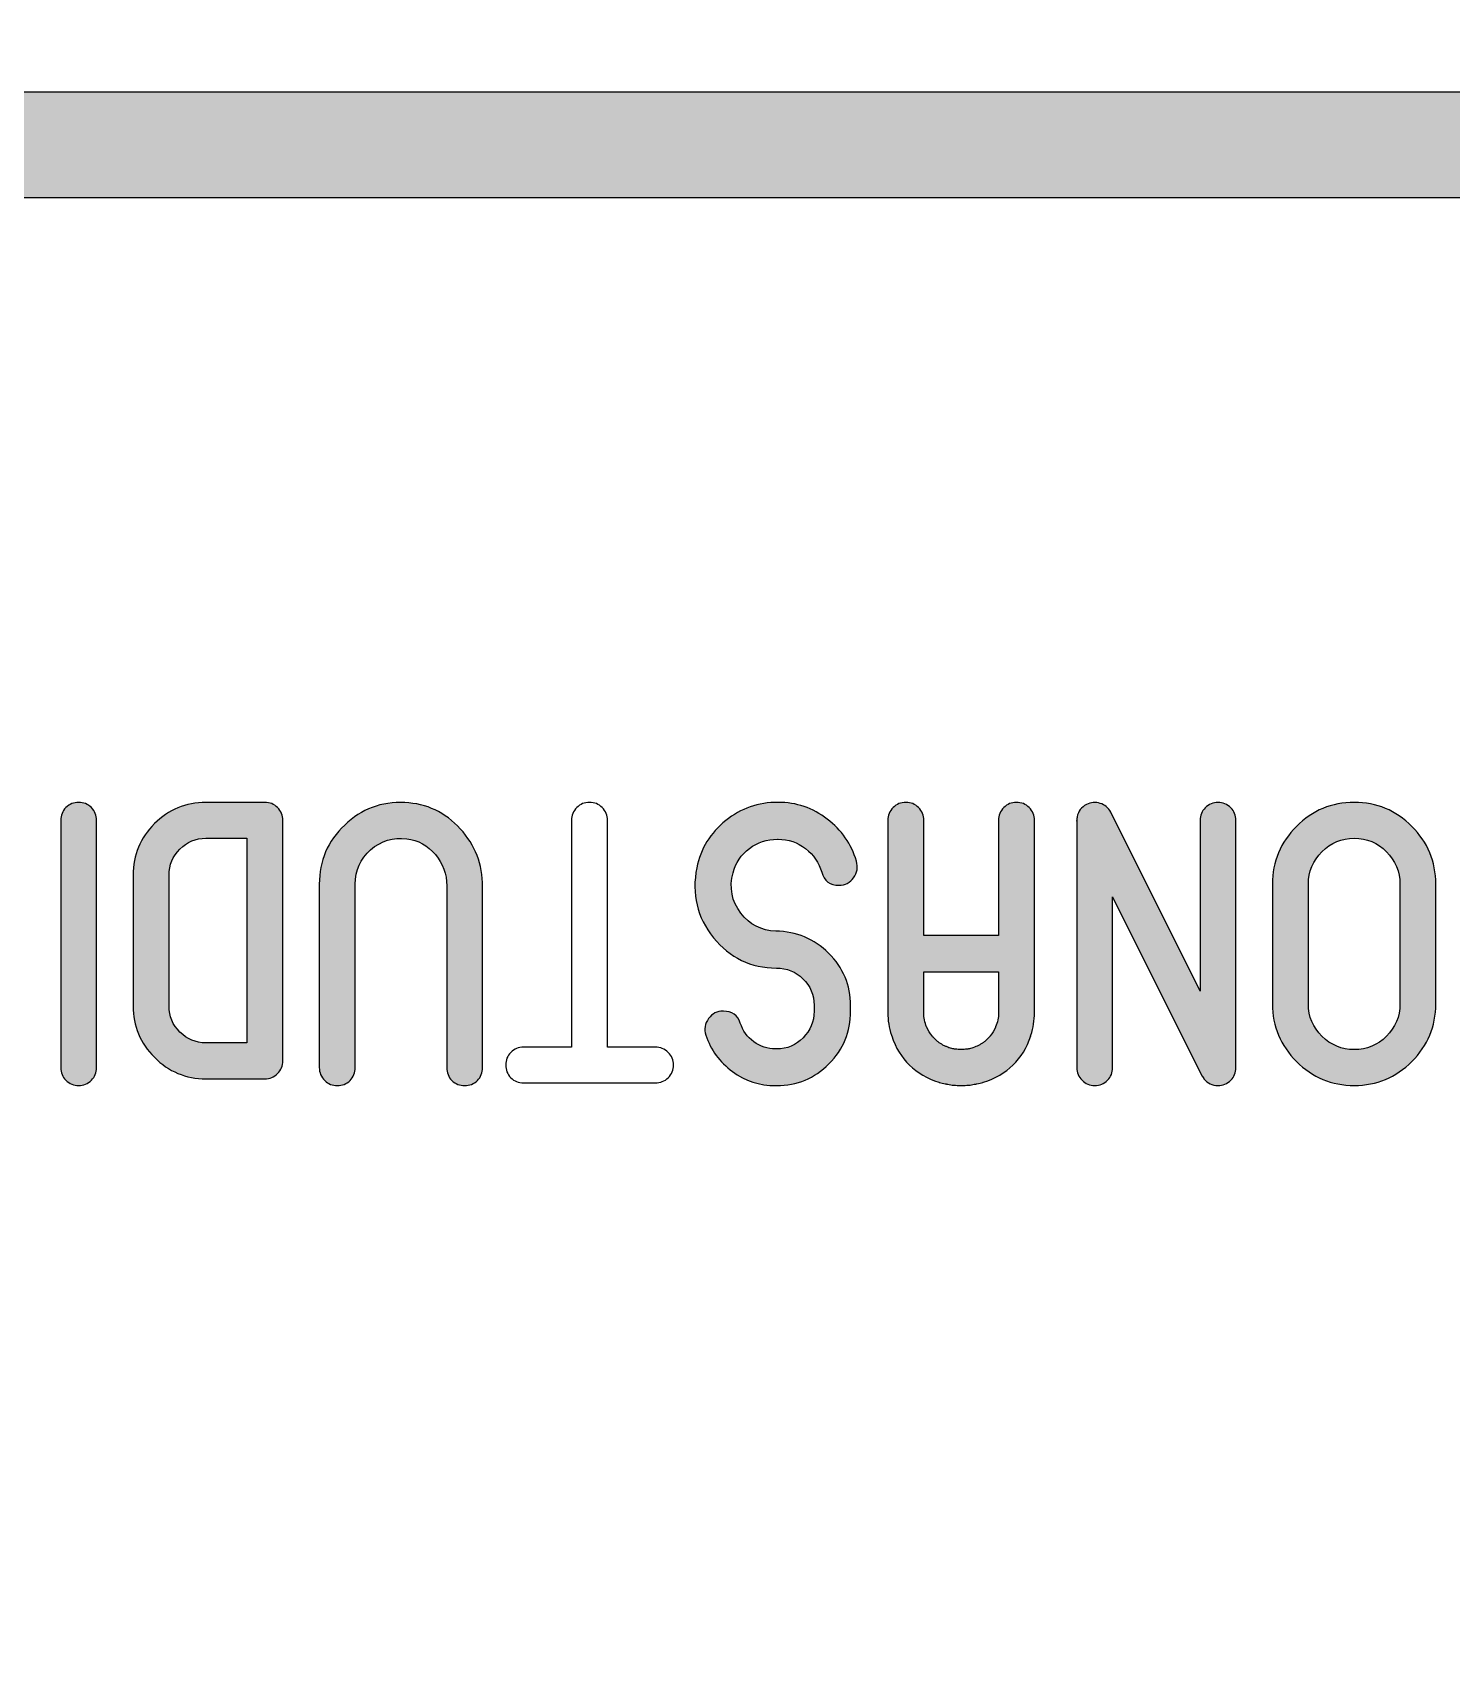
# Model space of a CAD drawing. Extents: x 3 to 98, y -255 to -10.
# Drawn here: x 48.9 to 58.62, y -160.89 to -149.65 of the extents above; entities that cross this region are included whole.
import ezdxf

# ---------------------------------------------------------------- set-up
doc = ezdxf.new("R2010")
doc.units = 0
doc.header["$MEASUREMENT"] = 0
doc.layers.add('LAYER_1', color=7, linetype='CONTINUOUS')

# ---------------------------------------------------------------- blocks, each defined once
blk = doc.blocks.new('BLOCK_2')
at = {"layer": 'LAYER_1'}
h = blk.add_hatch(color=250, dxfattribs=at)
h.dxf.hatch_style = 2
h.paths.add_polyline_path([(68.381, -172.841), (68.381, -150.057), (9.538, -150.057), (9.538, -172.841)])
h.paths.add_polyline_path([(10.261, -150.78), (67.657, -150.78), (67.657, -172.117), (10.261, -172.117)])
for points in [[(68.381, -172.841), (68.381, -150.057), (9.538, -150.057), (9.538, -172.841), (68.381, -172.841)], [(10.261, -150.78), (67.657, -150.78), (67.657, -172.117), (10.261, -172.117), (10.261, -150.78)]]:
    blk.add_lwpolyline(points, dxfattribs=at)

msp = doc.modelspace()

# ---------------------------------------------------------------- hatches: boundary and pattern name
at = {"layer": 'LAYER_1'}
h = msp.add_hatch(color=250, dxfattribs=at)
h.dxf.hatch_style = 2
edge = h.paths.add_edge_path()
edge.add_spline(control_points=[(49.301, -154.957), (49.325, -154.981), (49.337, -155.011), (49.337, -155.045), (49.337, -155.045), (49.337, -156.737), (49.337, -156.737), (49.337, -156.772), (49.325, -156.8), (49.301, -156.824), (49.277, -156.848), (49.247, -156.86), (49.213, -156.86), (49.18, -156.86), (49.151, -156.848), (49.126, -156.824), (49.103, -156.8), (49.091, -156.772), (49.091, -156.737), (49.091, -156.737), (49.091, -155.045), (49.091, -155.045), (49.091, -155.011), (49.103, -154.981), (49.126, -154.957), (49.151, -154.933), (49.18, -154.921), (49.213, -154.921), (49.247, -154.921), (49.277, -154.933), (49.301, -154.957)], knot_values=[0, 0, 0, 0, 1, 1, 1, 2, 2, 2, 3, 3, 3, 4, 4, 4, 5, 5, 5, 6, 6, 6, 7, 7, 7, 8, 8, 8, 9, 9, 9, 10, 10, 10, 10], degree=3, periodic=1)
h = msp.add_hatch(color=250, dxfattribs=at)
h.dxf.hatch_style = 2
edge = h.paths.add_edge_path()
edge.add_spline(control_points=[(50.086, -156.814), (49.948, -156.814), (49.83, -156.765), (49.733, -156.667), (49.636, -156.57), (49.587, -156.453), (49.587, -156.316), (49.587, -156.316), (49.587, -155.42), (49.587, -155.42), (49.587, -155.282), (49.636, -155.165), (49.733, -155.067), (49.83, -154.97), (49.948, -154.921), (50.086, -154.921), (50.086, -154.921), (50.488, -154.921), (50.488, -154.921), (50.523, -154.921), (50.552, -154.933), (50.577, -154.957), (50.6, -154.981), (50.612, -155.011), (50.612, -155.045), (50.612, -155.045), (50.612, -156.691), (50.612, -156.691), (50.612, -156.725), (50.6, -156.754), (50.577, -156.778), (50.552, -156.802), (50.523, -156.814), (50.488, -156.814), (50.488, -156.814), (50.086, -156.814), (50.086, -156.814)], knot_values=[0, 0, 0, 0, 1, 1, 1, 2, 2, 2, 3, 3, 3, 4, 4, 4, 5, 5, 5, 6, 6, 6, 7, 7, 7, 8, 8, 8, 9, 9, 9, 10, 10, 10, 11, 11, 11, 12, 12, 12, 12], degree=3, periodic=1)
edge = h.paths.add_edge_path()
edge.add_spline(control_points=[(49.833, -156.316), (49.833, -156.386), (49.858, -156.445), (49.908, -156.494), (49.957, -156.543), (50.016, -156.568), (50.086, -156.568), (50.086, -156.568), (50.366, -156.568), (50.366, -156.568), (50.366, -156.568), (50.366, -155.167), (50.366, -155.167), (50.366, -155.167), (50.086, -155.167), (50.086, -155.167), (50.016, -155.167), (49.957, -155.192), (49.908, -155.241), (49.858, -155.29), (49.833, -155.35), (49.833, -155.42), (49.833, -155.42), (49.833, -156.316), (49.833, -156.316)], knot_values=[0, 0, 0, 0, 1, 1, 1, 2, 2, 2, 3, 3, 3, 4, 4, 4, 5, 5, 5, 6, 6, 6, 7, 7, 7, 8, 8, 8, 8], degree=3, periodic=1)
h = msp.add_hatch(color=250, dxfattribs=at)
h.dxf.hatch_style = 2
edge = h.paths.add_edge_path()
edge.add_spline(control_points=[(51.828, -155.103), (51.93, -155.214), (51.981, -155.346), (51.981, -155.498), (51.981, -155.498), (51.981, -156.737), (51.981, -156.737), (51.981, -156.772), (51.969, -156.801), (51.945, -156.826), (51.921, -156.849), (51.891, -156.861), (51.857, -156.861), (51.824, -156.861), (51.795, -156.849), (51.77, -156.826), (51.747, -156.801), (51.735, -156.772), (51.735, -156.737), (51.735, -156.737), (51.735, -155.492), (51.735, -155.492), (51.735, -155.412), (51.709, -155.34), (51.657, -155.279), (51.605, -155.216), (51.54, -155.18), (51.461, -155.17), (51.367, -155.159), (51.285, -155.184), (51.214, -155.246), (51.143, -155.308), (51.108, -155.387), (51.108, -155.481), (51.108, -155.481), (51.108, -156.737), (51.108, -156.737), (51.108, -156.772), (51.096, -156.801), (51.073, -156.826), (51.049, -156.849), (51.02, -156.861), (50.986, -156.861), (50.952, -156.861), (50.923, -156.849), (50.899, -156.826), (50.875, -156.801), (50.862, -156.772), (50.862, -156.737), (50.862, -156.737), (50.862, -155.481), (50.862, -155.481), (50.862, -155.322), (50.92, -155.187), (51.036, -155.077), (51.151, -154.966), (51.288, -154.915), (51.448, -154.923), (51.598, -154.929), (51.725, -154.99), (51.828, -155.103)], knot_values=[0, 0, 0, 0, 1, 1, 1, 2, 2, 2, 3, 3, 3, 4, 4, 4, 5, 5, 5, 6, 6, 6, 7, 7, 7, 8, 8, 8, 9, 9, 9, 10, 10, 10, 11, 11, 11, 12, 12, 12, 13, 13, 13, 14, 14, 14, 15, 15, 15, 16, 16, 16, 17, 17, 17, 18, 18, 18, 19, 19, 19, 20, 20, 20, 20], degree=3, periodic=1)
h = msp.add_hatch(color=250, dxfattribs=at)
h.dxf.hatch_style = 2
edge = h.paths.add_edge_path()
edge.add_spline(control_points=[(52.261, -156.842), (52.227, -156.842), (52.198, -156.831), (52.174, -156.807), (52.151, -156.783), (52.139, -156.754), (52.139, -156.72), (52.139, -156.686), (52.151, -156.657), (52.174, -156.633), (52.198, -156.609), (52.227, -156.597), (52.261, -156.597), (52.261, -156.597), (52.59, -156.597), (52.59, -156.597), (52.59, -156.597), (52.59, -155.045), (52.59, -155.045), (52.59, -155.011), (52.602, -154.981), (52.626, -154.957), (52.65, -154.933), (52.679, -154.921), (52.713, -154.921), (52.747, -154.921), (52.776, -154.933), (52.799, -154.957), (52.824, -154.981), (52.836, -155.011), (52.836, -155.045), (52.836, -155.045), (52.836, -156.597), (52.836, -156.597), (52.836, -156.597), (53.164, -156.597), (53.164, -156.597), (53.198, -156.597), (53.228, -156.609), (53.252, -156.633), (53.276, -156.657), (53.288, -156.686), (53.288, -156.72), (53.288, -156.754), (53.276, -156.783), (53.252, -156.807), (53.228, -156.831), (53.198, -156.842), (53.164, -156.842), (53.164, -156.842), (52.261, -156.842), (52.261, -156.842)], knot_values=[0, 0, 0, 0, 1, 1, 1, 2, 2, 2, 3, 3, 3, 4, 4, 4, 5, 5, 5, 6, 6, 6, 7, 7, 7, 8, 8, 8, 9, 9, 9, 10, 10, 10, 11, 11, 11, 12, 12, 12, 13, 13, 13, 14, 14, 14, 15, 15, 15, 16, 16, 16, 17, 17, 17, 17], degree=3, periodic=1)
edge = h.paths.add_edge_path()
edge.add_spline(control_points=[(52.261, -156.842), (52.227, -156.842), (52.198, -156.831), (52.174, -156.807), (52.151, -156.783), (52.139, -156.754), (52.139, -156.72), (52.139, -156.686), (52.151, -156.657), (52.174, -156.633), (52.198, -156.609), (52.227, -156.597), (52.261, -156.597), (52.261, -156.597), (52.59, -156.597), (52.59, -156.597), (52.59, -156.597), (52.59, -155.045), (52.59, -155.045), (52.59, -155.011), (52.602, -154.981), (52.626, -154.957), (52.65, -154.933), (52.679, -154.921), (52.713, -154.921), (52.747, -154.921), (52.776, -154.933), (52.799, -154.957), (52.824, -154.981), (52.836, -155.011), (52.836, -155.045), (52.836, -155.045), (52.836, -156.597), (52.836, -156.597), (52.836, -156.597), (53.164, -156.597), (53.164, -156.597), (53.198, -156.597), (53.228, -156.609), (53.252, -156.633), (53.276, -156.657), (53.288, -156.686), (53.288, -156.72), (53.288, -156.754), (53.276, -156.783), (53.252, -156.807), (53.228, -156.831), (53.198, -156.842), (53.164, -156.842), (53.164, -156.842), (52.261, -156.842), (52.261, -156.842)], knot_values=[0, 0, 0, 0, 1, 1, 1, 2, 2, 2, 3, 3, 3, 4, 4, 4, 5, 5, 5, 6, 6, 6, 7, 7, 7, 8, 8, 8, 9, 9, 9, 10, 10, 10, 11, 11, 11, 12, 12, 12, 13, 13, 13, 14, 14, 14, 15, 15, 15, 16, 16, 16, 17, 17, 17, 17], degree=3, periodic=1)
h = msp.add_hatch(color=250, dxfattribs=at)
h.dxf.hatch_style = 2
edge = h.paths.add_edge_path()
edge.add_spline(control_points=[(53.993, -156.056), (53.818, -156.055), (53.674, -155.985), (53.563, -155.848), (53.45, -155.708), (53.412, -155.549), (53.448, -155.369), (53.475, -155.238), (53.541, -155.13), (53.646, -155.046), (53.75, -154.963), (53.87, -154.921), (54.004, -154.921), (54.004, -154.921), (54.005, -154.921), (54.005, -154.921), (54.13, -154.921), (54.242, -154.959), (54.342, -155.036), (54.439, -155.11), (54.506, -155.206), (54.541, -155.324), (54.553, -155.365), (54.547, -155.403), (54.522, -155.437), (54.498, -155.471), (54.464, -155.489), (54.422, -155.489), (54.36, -155.489), (54.32, -155.459), (54.304, -155.4), (54.284, -155.335), (54.248, -155.28), (54.193, -155.238), (54.138, -155.195), (54.075, -155.174), (54.005, -155.174), (54.005, -155.174), (54, -155.174), (54, -155.174), (53.929, -155.174), (53.865, -155.195), (53.809, -155.237), (53.752, -155.28), (53.714, -155.335), (53.696, -155.403), (53.669, -155.505), (53.687, -155.598), (53.75, -155.679), (53.81, -155.759), (53.89, -155.8), (53.989, -155.803), (54.131, -155.806), (54.252, -155.856), (54.351, -155.954), (54.451, -156.053), (54.501, -156.172), (54.501, -156.314), (54.501, -156.314), (54.501, -156.351), (54.501, -156.351), (54.501, -156.492), (54.452, -156.612), (54.353, -156.712), (54.254, -156.811), (54.135, -156.861), (53.996, -156.861), (53.996, -156.861), (53.988, -156.861), (53.988, -156.861), (53.878, -156.861), (53.78, -156.829), (53.692, -156.764), (53.605, -156.7), (53.544, -156.617), (53.51, -156.515), (53.497, -156.475), (53.503, -156.437), (53.529, -156.402), (53.553, -156.367), (53.587, -156.351), (53.629, -156.351), (53.629, -156.351), (53.63, -156.351), (53.63, -156.351), (53.689, -156.351), (53.727, -156.378), (53.746, -156.433), (53.763, -156.485), (53.794, -156.527), (53.838, -156.56), (53.883, -156.593), (53.933, -156.61), (53.988, -156.61), (53.988, -156.61), (53.996, -156.61), (53.996, -156.61), (54.067, -156.61), (54.127, -156.584), (54.176, -156.533), (54.226, -156.484), (54.251, -156.423), (54.251, -156.351), (54.251, -156.351), (54.251, -156.31), (54.251, -156.31), (54.251, -156.239), (54.226, -156.179), (54.175, -156.129), (54.125, -156.08), (54.064, -156.056), (53.993, -156.056)], knot_values=[0, 0, 0, 0, 1, 1, 1, 2, 2, 2, 3, 3, 3, 4, 4, 4, 5, 5, 5, 6, 6, 6, 7, 7, 7, 8, 8, 8, 9, 9, 9, 10, 10, 10, 11, 11, 11, 12, 12, 12, 13, 13, 13, 14, 14, 14, 15, 15, 15, 16, 16, 16, 17, 17, 17, 18, 18, 18, 19, 19, 19, 20, 20, 20, 21, 21, 21, 22, 22, 22, 23, 23, 23, 24, 24, 24, 25, 25, 25, 26, 26, 26, 27, 27, 27, 28, 28, 28, 29, 29, 29, 30, 30, 30, 31, 31, 31, 32, 32, 32, 33, 33, 33, 34, 34, 34, 35, 35, 35, 36, 36, 36, 37, 37, 37, 37], degree=3, periodic=1)
h = msp.add_hatch(color=250, dxfattribs=at)
h.dxf.hatch_style = 2
edge = h.paths.add_edge_path()
edge.add_spline(control_points=[(54.781, -156.515), (54.765, -156.465), (54.756, -156.414), (54.756, -156.362), (54.756, -156.362), (54.756, -155.045), (54.756, -155.045), (54.756, -155.011), (54.769, -154.981), (54.793, -154.957), (54.817, -154.933), (54.846, -154.921), (54.88, -154.921), (54.914, -154.921), (54.943, -154.933), (54.967, -154.957), (54.991, -154.981), (55.003, -155.011), (55.003, -155.045), (55.003, -155.045), (55.003, -155.834), (55.003, -155.834), (55.003, -155.834), (55.515, -155.834), (55.515, -155.834), (55.515, -155.834), (55.515, -155.045), (55.515, -155.045), (55.515, -155.011), (55.526, -154.981), (55.55, -154.957), (55.575, -154.933), (55.604, -154.921), (55.637, -154.921), (55.671, -154.921), (55.701, -154.933), (55.725, -154.957), (55.749, -154.981), (55.761, -155.011), (55.761, -155.045), (55.761, -155.045), (55.761, -156.362), (55.761, -156.362), (55.761, -156.414), (55.753, -156.465), (55.737, -156.515), (55.734, -156.524), (55.734, -156.526), (55.736, -156.521), (55.681, -156.682), (55.573, -156.787), (55.412, -156.837), (55.411, -156.837), (55.41, -156.838), (55.408, -156.839), (55.395, -156.842), (55.381, -156.846), (55.367, -156.849), (55.367, -156.849), (55.363, -156.849), (55.363, -156.849), (55.361, -156.85), (55.359, -156.85), (55.358, -156.85), (55.346, -156.853), (55.333, -156.855), (55.32, -156.857), (55.32, -156.857), (55.311, -156.858), (55.311, -156.858), (55.293, -156.859), (55.277, -156.86), (55.263, -156.86), (55.263, -156.86), (55.254, -156.86), (55.254, -156.86), (55.24, -156.86), (55.224, -156.859), (55.208, -156.858), (55.208, -156.858), (55.197, -156.857), (55.197, -156.857), (55.184, -156.855), (55.171, -156.853), (55.159, -156.85), (55.158, -156.85), (55.157, -156.85), (55.155, -156.849), (55.155, -156.849), (55.15, -156.849), (55.15, -156.849), (55.136, -156.846), (55.122, -156.842), (55.109, -156.839), (55.108, -156.838), (55.107, -156.837), (55.106, -156.837), (54.945, -156.787), (54.837, -156.682), (54.783, -156.521), (54.782, -156.521), (54.781, -156.519), (54.781, -156.518), (54.781, -156.518), (54.781, -156.515), (54.781, -156.515)], knot_values=[0, 0, 0, 0, 1, 1, 1, 2, 2, 2, 3, 3, 3, 4, 4, 4, 5, 5, 5, 6, 6, 6, 7, 7, 7, 8, 8, 8, 9, 9, 9, 10, 10, 10, 11, 11, 11, 12, 12, 12, 13, 13, 13, 14, 14, 14, 15, 15, 15, 16, 16, 16, 17, 17, 17, 18, 18, 18, 19, 19, 19, 20, 20, 20, 21, 21, 21, 22, 22, 22, 23, 23, 23, 24, 24, 24, 25, 25, 25, 26, 26, 26, 27, 27, 27, 28, 28, 28, 29, 29, 29, 30, 30, 30, 31, 31, 31, 32, 32, 32, 33, 33, 33, 34, 34, 34, 35, 35, 35, 35], degree=3, periodic=1)
edge = h.paths.add_edge_path()
edge.add_spline(control_points=[(55.003, -156.081), (55.003, -156.081), (55.003, -156.362), (55.003, -156.362), (55.003, -156.396), (55.009, -156.428), (55.022, -156.458), (55.022, -156.458), (55.024, -156.461), (55.024, -156.461), (55.033, -156.483), (55.046, -156.503), (55.06, -156.521), (55.06, -156.521), (55.06, -156.522), (55.063, -156.526), (55.071, -156.534), (55.08, -156.543), (55.089, -156.552), (55.093, -156.554), (55.096, -156.557), (55.097, -156.558), (55.103, -156.563), (55.108, -156.567), (55.113, -156.57), (55.118, -156.574), (55.124, -156.577), (55.13, -156.581), (55.135, -156.583), (55.142, -156.587), (55.149, -156.59), (55.155, -156.593), (55.161, -156.595), (55.167, -156.598), (55.174, -156.601), (55.178, -156.602), (55.179, -156.602), (55.189, -156.605), (55.199, -156.608), (55.209, -156.61), (55.211, -156.61), (55.214, -156.61), (55.22, -156.611), (55.232, -156.613), (55.243, -156.614), (55.253, -156.614), (55.253, -156.614), (55.264, -156.614), (55.264, -156.614), (55.274, -156.614), (55.285, -156.613), (55.297, -156.611), (55.303, -156.61), (55.306, -156.61), (55.308, -156.61), (55.318, -156.608), (55.329, -156.605), (55.338, -156.602), (55.338, -156.602), (55.351, -156.598), (55.351, -156.598), (55.357, -156.595), (55.363, -156.593), (55.368, -156.59), (55.376, -156.587), (55.382, -156.583), (55.387, -156.581), (55.394, -156.577), (55.4, -156.574), (55.404, -156.57), (55.409, -156.567), (55.414, -156.563), (55.42, -156.558), (55.421, -156.558), (55.423, -156.556), (55.428, -156.552), (55.437, -156.543), (55.446, -156.534), (55.454, -156.526), (55.455, -156.525), (55.455, -156.524), (55.455, -156.523), (55.456, -156.522), (55.457, -156.521), (55.458, -156.521), (55.473, -156.503), (55.485, -156.483), (55.494, -156.461), (55.494, -156.462), (55.494, -156.461), (55.495, -156.458), (55.508, -156.428), (55.515, -156.396), (55.515, -156.362), (55.515, -156.362), (55.515, -156.081), (55.515, -156.081), (55.515, -156.081), (55.003, -156.081), (55.003, -156.081)], knot_values=[0, 0, 0, 0, 1, 1, 1, 2, 2, 2, 3, 3, 3, 4, 4, 4, 5, 5, 5, 6, 6, 6, 7, 7, 7, 8, 8, 8, 9, 9, 9, 10, 10, 10, 11, 11, 11, 12, 12, 12, 13, 13, 13, 14, 14, 14, 15, 15, 15, 16, 16, 16, 17, 17, 17, 18, 18, 18, 19, 19, 19, 20, 20, 20, 21, 21, 21, 22, 22, 22, 23, 23, 23, 24, 24, 24, 25, 25, 25, 26, 26, 26, 27, 27, 27, 28, 28, 28, 29, 29, 29, 30, 30, 30, 31, 31, 31, 32, 32, 32, 33, 33, 33, 33], degree=3, periodic=1)
h = msp.add_hatch(color=250, dxfattribs=at)
h.dxf.hatch_style = 2
edge = h.paths.add_edge_path()
edge.add_spline(control_points=[(56.051, -155.038), (56.051, -155.033), (56.052, -155.028), (56.053, -155.024), (56.053, -155.024), (56.053, -155.021), (56.053, -155.021), (56.061, -154.982), (56.082, -154.953), (56.117, -154.936), (56.148, -154.92), (56.179, -154.917), (56.211, -154.928), (56.243, -154.938), (56.267, -154.958), (56.283, -154.988), (56.283, -154.988), (56.895, -156.215), (56.895, -156.215), (56.895, -156.215), (56.895, -155.045), (56.895, -155.045), (56.895, -155.011), (56.907, -154.982), (56.931, -154.958), (56.955, -154.934), (56.984, -154.921), (57.017, -154.921), (57.052, -154.921), (57.081, -154.934), (57.106, -154.958), (57.129, -154.982), (57.141, -155.011), (57.141, -155.045), (57.141, -155.045), (57.141, -156.737), (57.141, -156.737), (57.141, -156.772), (57.129, -156.8), (57.106, -156.824), (57.081, -156.849), (57.052, -156.861), (57.017, -156.861), (56.979, -156.861), (56.947, -156.845), (56.922, -156.814), (56.922, -156.814), (56.922, -156.813), (56.922, -156.813), (56.918, -156.809), (56.915, -156.804), (56.912, -156.798), (56.911, -156.798), (56.911, -156.797), (56.91, -156.797), (56.91, -156.795), (56.909, -156.794), (56.908, -156.794), (56.908, -156.794), (56.296, -155.567), (56.296, -155.567), (56.296, -155.567), (56.296, -156.737), (56.296, -156.737), (56.296, -156.772), (56.285, -156.8), (56.261, -156.824), (56.237, -156.849), (56.208, -156.861), (56.174, -156.861), (56.14, -156.861), (56.111, -156.849), (56.087, -156.824), (56.063, -156.8), (56.05, -156.772), (56.05, -156.737), (56.05, -156.737), (56.05, -155.045), (56.05, -155.045), (56.05, -155.048), (56.05, -155.049), (56.05, -155.049), (56.05, -155.049), (56.051, -155.045), (56.051, -155.038)], knot_values=[0, 0, 0, 0, 1, 1, 1, 2, 2, 2, 3, 3, 3, 4, 4, 4, 5, 5, 5, 6, 6, 6, 7, 7, 7, 8, 8, 8, 9, 9, 9, 10, 10, 10, 11, 11, 11, 12, 12, 12, 13, 13, 13, 14, 14, 14, 15, 15, 15, 16, 16, 16, 17, 17, 17, 18, 18, 18, 19, 19, 19, 20, 20, 20, 21, 21, 21, 22, 22, 22, 23, 23, 23, 24, 24, 24, 25, 25, 25, 26, 26, 26, 27, 27, 27, 28, 28, 28, 28], degree=3, periodic=1)
h = msp.add_hatch(color=250, dxfattribs=at)
h.dxf.hatch_style = 2
edge = h.paths.add_edge_path()
edge.add_spline(control_points=[(58.346, -155.086), (58.455, -155.194), (58.51, -155.326), (58.51, -155.481), (58.51, -155.481), (58.51, -156.302), (58.51, -156.302), (58.51, -156.455), (58.455, -156.587), (58.346, -156.696), (58.237, -156.805), (58.105, -156.86), (57.951, -156.86), (57.796, -156.86), (57.665, -156.805), (57.556, -156.696), (57.446, -156.587), (57.391, -156.455), (57.391, -156.302), (57.391, -156.302), (57.391, -155.481), (57.391, -155.481), (57.391, -155.326), (57.446, -155.194), (57.556, -155.086), (57.665, -154.976), (57.796, -154.921), (57.951, -154.921), (58.105, -154.921), (58.237, -154.976), (58.346, -155.086)], knot_values=[0, 0, 0, 0, 1, 1, 1, 2, 2, 2, 3, 3, 3, 4, 4, 4, 5, 5, 5, 6, 6, 6, 7, 7, 7, 8, 8, 8, 9, 9, 9, 10, 10, 10, 10], degree=3, periodic=1)
edge = h.paths.add_edge_path()
edge.add_spline(control_points=[(58.172, -156.523), (58.233, -156.461), (58.264, -156.388), (58.264, -156.302), (58.264, -156.302), (58.264, -155.481), (58.264, -155.481), (58.264, -155.395), (58.233, -155.321), (58.172, -155.259), (58.111, -155.198), (58.038, -155.167), (57.951, -155.167), (57.865, -155.167), (57.791, -155.198), (57.73, -155.259), (57.668, -155.321), (57.637, -155.395), (57.637, -155.481), (57.637, -155.481), (57.637, -156.302), (57.637, -156.302), (57.637, -156.388), (57.668, -156.461), (57.73, -156.523), (57.791, -156.583), (57.865, -156.614), (57.951, -156.614), (58.038, -156.614), (58.111, -156.583), (58.172, -156.523)], knot_values=[0, 0, 0, 0, 1, 1, 1, 2, 2, 2, 3, 3, 3, 4, 4, 4, 5, 5, 5, 6, 6, 6, 7, 7, 7, 8, 8, 8, 9, 9, 9, 10, 10, 10, 10], degree=3, periodic=1)

# ---------------------------------------------------------------- linework, layer by layer
at = {"layer": 'LAYER_1', "color": 250}
msp.add_open_spline([(93.89, -10.01), (93.89, -10.01), (78.542, -10.01), (78.542, -10.01), (78.542, -10.01), (78.542, -10.716), (78.542, -10.716), (78.542, -12.859), (76.804, -14.596), (74.661, -14.596), (74.661, -14.596), (25.879, -14.596), (25.879, -14.596), (23.736, -14.596), (21.999, -12.859), (21.999, -10.716), (21.999, -10.716), (21.999, -10.01), (21.999, -10.01), (21.999, -10.01), (6.651, -10.01), (6.651, -10.01), (4.508, -10.01), (2.77, -11.748), (2.77, -13.891), (2.77, -13.891), (2.77, -22.609), (2.77, -22.609), (2.77, -22.609), (2.77, -25.978), (2.77, -25.978), (2.77, -25.978), (2.77, -124.869), (2.77, -124.869), (2.77, -124.869), (2.77, -124.889), (2.77, -124.889), (2.77, -124.889), (2.77, -147.869), (2.77, -147.869), (2.77, -147.869), (2.77, -237.326), (2.77, -237.326), (2.77, -237.326), (2.77, -255.411), (2.77, -255.411), (2.77, -255.411), (97.77, -255.411), (97.77, -255.411), (97.77, -255.411), (97.77, -237.326), (97.77, -237.326), (97.77, -237.326), (97.77, -147.869), (97.77, -147.869), (97.77, -147.869), (97.77, -124.889), (97.77, -124.889), (97.77, -124.889), (97.77, -124.869), (97.77, -124.869), (97.77, -124.869), (97.77, -113.631), (97.77, -113.631), (97.77, -113.631), (97.77, -100.913), (97.77, -100.913), (97.77, -98.834), (96.134, -97.142), (94.081, -97.042), (94.017, -97.038), (93.954, -97.032), (93.89, -97.032), (93.89, -97.032), (81.171, -97.032), (81.171, -97.032), (81.107, -97.032), (81.044, -97.038), (80.98, -97.042), (80.98, -97.042), (17.229, -97.042), (17.229, -97.042), (13.138, -97.042), (9.821, -93.725), (9.821, -89.633), (9.821, -89.633), (9.821, -60.323), (9.821, -60.323), (9.821, -56.231), (13.138, -52.914), (17.229, -52.914), (17.229, -52.914), (80.782, -52.914), (80.782, -52.914), (80.91, -52.927), (81.04, -52.934), (81.171, -52.934), (81.171, -52.934), (93.89, -52.934), (93.89, -52.934), (94.021, -52.934), (94.15, -52.927), (94.278, -52.914), (96.239, -52.719), (97.77, -51.065), (97.77, -49.053), (97.77, -49.053), (97.77, -36.335), (97.77, -36.335), (97.77, -36.335), (97.77, -25.978), (97.77, -25.978), (97.77, -25.978), (97.77, -22.609), (97.77, -22.609), (97.77, -22.609), (97.77, -13.891), (97.77, -13.891), (97.77, -11.748), (96.033, -10.01), (93.89, -10.01)], degree=3, knots=[0, 0, 0, 0, 1, 1, 1, 2, 2, 2, 3, 3, 3, 4, 4, 4, 5, 5, 5, 6, 6, 6, 7, 7, 7, 8, 8, 8, 9, 9, 9, 10, 10, 10, 11, 11, 11, 12, 12, 12, 13, 13, 13, 14, 14, 14, 15, 15, 15, 16, 16, 16, 17, 17, 17, 18, 18, 18, 19, 19, 19, 20, 20, 20, 21, 21, 21, 22, 22, 22, 23, 23, 23, 24, 24, 24, 25, 25, 25, 26, 26, 26, 27, 27, 27, 28, 28, 28, 29, 29, 29, 30, 30, 30, 31, 31, 31, 32, 32, 32, 33, 33, 33, 34, 34, 34, 35, 35, 35, 36, 36, 36, 37, 37, 37, 38, 38, 38, 39, 39, 39, 40, 40, 40, 40], dxfattribs=at)
at = {"layer": 'LAYER_1'}
for points, knots in [([(49.301, -154.957), (49.325, -154.981), (49.337, -155.011), (49.337, -155.045), (49.337, -155.045), (49.337, -156.737), (49.337, -156.737), (49.337, -156.772), (49.325, -156.8), (49.301, -156.824), (49.277, -156.848), (49.247, -156.86), (49.213, -156.86), (49.18, -156.86), (49.151, -156.848), (49.126, -156.824), (49.103, -156.8), (49.091, -156.772), (49.091, -156.737), (49.091, -156.737), (49.091, -155.045), (49.091, -155.045), (49.091, -155.011), (49.103, -154.981), (49.126, -154.957), (49.151, -154.933), (49.18, -154.921), (49.213, -154.921), (49.247, -154.921), (49.277, -154.933), (49.301, -154.957)], [0, 0, 0, 0, 1, 1, 1, 2, 2, 2, 3, 3, 3, 4, 4, 4, 5, 5, 5, 6, 6, 6, 7, 7, 7, 8, 8, 8, 9, 9, 9, 10, 10, 10, 10]), ([(50.086, -156.814), (49.948, -156.814), (49.83, -156.765), (49.733, -156.667), (49.636, -156.57), (49.587, -156.453), (49.587, -156.316), (49.587, -156.316), (49.587, -155.42), (49.587, -155.42), (49.587, -155.282), (49.636, -155.165), (49.733, -155.067), (49.83, -154.97), (49.948, -154.921), (50.086, -154.921), (50.086, -154.921), (50.488, -154.921), (50.488, -154.921), (50.523, -154.921), (50.552, -154.933), (50.577, -154.957), (50.6, -154.981), (50.612, -155.011), (50.612, -155.045), (50.612, -155.045), (50.612, -156.691), (50.612, -156.691), (50.612, -156.725), (50.6, -156.754), (50.577, -156.778), (50.552, -156.802), (50.523, -156.814), (50.488, -156.814), (50.488, -156.814), (50.086, -156.814), (50.086, -156.814)], [0, 0, 0, 0, 1, 1, 1, 2, 2, 2, 3, 3, 3, 4, 4, 4, 5, 5, 5, 6, 6, 6, 7, 7, 7, 8, 8, 8, 9, 9, 9, 10, 10, 10, 11, 11, 11, 12, 12, 12, 12]), ([(51.828, -155.103), (51.93, -155.214), (51.981, -155.346), (51.981, -155.498), (51.981, -155.498), (51.981, -156.737), (51.981, -156.737), (51.981, -156.772), (51.969, -156.801), (51.945, -156.826), (51.921, -156.849), (51.891, -156.861), (51.857, -156.861), (51.824, -156.861), (51.795, -156.849), (51.77, -156.826), (51.747, -156.801), (51.735, -156.772), (51.735, -156.737), (51.735, -156.737), (51.735, -155.492), (51.735, -155.492), (51.735, -155.412), (51.709, -155.34), (51.657, -155.279), (51.605, -155.216), (51.54, -155.18), (51.461, -155.17), (51.367, -155.159), (51.285, -155.184), (51.214, -155.246), (51.143, -155.308), (51.108, -155.387), (51.108, -155.481), (51.108, -155.481), (51.108, -156.737), (51.108, -156.737), (51.108, -156.772), (51.096, -156.801), (51.073, -156.826), (51.049, -156.849), (51.02, -156.861), (50.986, -156.861), (50.952, -156.861), (50.923, -156.849), (50.899, -156.826), (50.875, -156.801), (50.862, -156.772), (50.862, -156.737), (50.862, -156.737), (50.862, -155.481), (50.862, -155.481), (50.862, -155.322), (50.92, -155.187), (51.036, -155.077), (51.151, -154.966), (51.288, -154.915), (51.448, -154.923), (51.598, -154.929), (51.725, -154.99), (51.828, -155.103)], [0, 0, 0, 0, 1, 1, 1, 2, 2, 2, 3, 3, 3, 4, 4, 4, 5, 5, 5, 6, 6, 6, 7, 7, 7, 8, 8, 8, 9, 9, 9, 10, 10, 10, 11, 11, 11, 12, 12, 12, 13, 13, 13, 14, 14, 14, 15, 15, 15, 16, 16, 16, 17, 17, 17, 18, 18, 18, 19, 19, 19, 20, 20, 20, 20]), ([(52.261, -156.842), (52.227, -156.842), (52.198, -156.831), (52.174, -156.807), (52.151, -156.783), (52.139, -156.754), (52.139, -156.72), (52.139, -156.686), (52.151, -156.657), (52.174, -156.633), (52.198, -156.609), (52.227, -156.597), (52.261, -156.597), (52.261, -156.597), (52.59, -156.597), (52.59, -156.597), (52.59, -156.597), (52.59, -155.045), (52.59, -155.045), (52.59, -155.011), (52.602, -154.981), (52.626, -154.957), (52.65, -154.933), (52.679, -154.921), (52.713, -154.921), (52.747, -154.921), (52.776, -154.933), (52.799, -154.957), (52.824, -154.981), (52.836, -155.011), (52.836, -155.045), (52.836, -155.045), (52.836, -156.597), (52.836, -156.597), (52.836, -156.597), (53.164, -156.597), (53.164, -156.597), (53.198, -156.597), (53.228, -156.609), (53.252, -156.633), (53.276, -156.657), (53.288, -156.686), (53.288, -156.72), (53.288, -156.754), (53.276, -156.783), (53.252, -156.807), (53.228, -156.831), (53.198, -156.842), (53.164, -156.842), (53.164, -156.842), (52.261, -156.842), (52.261, -156.842)], [0, 0, 0, 0, 1, 1, 1, 2, 2, 2, 3, 3, 3, 4, 4, 4, 5, 5, 5, 6, 6, 6, 7, 7, 7, 8, 8, 8, 9, 9, 9, 10, 10, 10, 11, 11, 11, 12, 12, 12, 13, 13, 13, 14, 14, 14, 15, 15, 15, 16, 16, 16, 17, 17, 17, 17]), ([(52.261, -156.842), (52.227, -156.842), (52.198, -156.831), (52.174, -156.807), (52.151, -156.783), (52.139, -156.754), (52.139, -156.72), (52.139, -156.686), (52.151, -156.657), (52.174, -156.633), (52.198, -156.609), (52.227, -156.597), (52.261, -156.597), (52.261, -156.597), (52.59, -156.597), (52.59, -156.597), (52.59, -156.597), (52.59, -155.045), (52.59, -155.045), (52.59, -155.011), (52.602, -154.981), (52.626, -154.957), (52.65, -154.933), (52.679, -154.921), (52.713, -154.921), (52.747, -154.921), (52.776, -154.933), (52.799, -154.957), (52.824, -154.981), (52.836, -155.011), (52.836, -155.045), (52.836, -155.045), (52.836, -156.597), (52.836, -156.597), (52.836, -156.597), (53.164, -156.597), (53.164, -156.597), (53.198, -156.597), (53.228, -156.609), (53.252, -156.633), (53.276, -156.657), (53.288, -156.686), (53.288, -156.72), (53.288, -156.754), (53.276, -156.783), (53.252, -156.807), (53.228, -156.831), (53.198, -156.842), (53.164, -156.842), (53.164, -156.842), (52.261, -156.842), (52.261, -156.842)], [0, 0, 0, 0, 1, 1, 1, 2, 2, 2, 3, 3, 3, 4, 4, 4, 5, 5, 5, 6, 6, 6, 7, 7, 7, 8, 8, 8, 9, 9, 9, 10, 10, 10, 11, 11, 11, 12, 12, 12, 13, 13, 13, 14, 14, 14, 15, 15, 15, 16, 16, 16, 17, 17, 17, 17]), ([(53.993, -156.056), (53.818, -156.055), (53.674, -155.985), (53.563, -155.848), (53.45, -155.708), (53.412, -155.549), (53.448, -155.369), (53.475, -155.238), (53.541, -155.13), (53.646, -155.046), (53.75, -154.963), (53.87, -154.921), (54.004, -154.921), (54.004, -154.921), (54.005, -154.921), (54.005, -154.921), (54.13, -154.921), (54.242, -154.959), (54.342, -155.036), (54.439, -155.11), (54.506, -155.206), (54.541, -155.324), (54.553, -155.365), (54.547, -155.403), (54.522, -155.437), (54.498, -155.471), (54.464, -155.489), (54.422, -155.489), (54.36, -155.489), (54.32, -155.459), (54.304, -155.4), (54.284, -155.335), (54.248, -155.28), (54.193, -155.238), (54.138, -155.195), (54.075, -155.174), (54.005, -155.174), (54.005, -155.174), (54, -155.174), (54, -155.174), (53.929, -155.174), (53.865, -155.195), (53.809, -155.237), (53.752, -155.28), (53.714, -155.335), (53.696, -155.403), (53.669, -155.505), (53.687, -155.598), (53.75, -155.679), (53.81, -155.759), (53.89, -155.8), (53.989, -155.803), (54.131, -155.806), (54.252, -155.856), (54.351, -155.954), (54.451, -156.053), (54.501, -156.172), (54.501, -156.314), (54.501, -156.314), (54.501, -156.351), (54.501, -156.351), (54.501, -156.492), (54.452, -156.612), (54.353, -156.712), (54.254, -156.811), (54.135, -156.861), (53.996, -156.861), (53.996, -156.861), (53.988, -156.861), (53.988, -156.861), (53.878, -156.861), (53.78, -156.829), (53.692, -156.764), (53.605, -156.7), (53.544, -156.617), (53.51, -156.515), (53.497, -156.475), (53.503, -156.437), (53.529, -156.402), (53.553, -156.367), (53.587, -156.351), (53.629, -156.351), (53.629, -156.351), (53.63, -156.351), (53.63, -156.351), (53.689, -156.351), (53.727, -156.378), (53.746, -156.433), (53.763, -156.485), (53.794, -156.527), (53.838, -156.56), (53.883, -156.593), (53.933, -156.61), (53.988, -156.61), (53.988, -156.61), (53.996, -156.61), (53.996, -156.61), (54.067, -156.61), (54.127, -156.584), (54.176, -156.533), (54.226, -156.484), (54.251, -156.423), (54.251, -156.351), (54.251, -156.351), (54.251, -156.31), (54.251, -156.31), (54.251, -156.239), (54.226, -156.179), (54.175, -156.129), (54.125, -156.08), (54.064, -156.056), (53.993, -156.056)], [0, 0, 0, 0, 1, 1, 1, 2, 2, 2, 3, 3, 3, 4, 4, 4, 5, 5, 5, 6, 6, 6, 7, 7, 7, 8, 8, 8, 9, 9, 9, 10, 10, 10, 11, 11, 11, 12, 12, 12, 13, 13, 13, 14, 14, 14, 15, 15, 15, 16, 16, 16, 17, 17, 17, 18, 18, 18, 19, 19, 19, 20, 20, 20, 21, 21, 21, 22, 22, 22, 23, 23, 23, 24, 24, 24, 25, 25, 25, 26, 26, 26, 27, 27, 27, 28, 28, 28, 29, 29, 29, 30, 30, 30, 31, 31, 31, 32, 32, 32, 33, 33, 33, 34, 34, 34, 35, 35, 35, 36, 36, 36, 37, 37, 37, 37]), ([(54.781, -156.515), (54.765, -156.465), (54.756, -156.414), (54.756, -156.362), (54.756, -156.362), (54.756, -155.045), (54.756, -155.045), (54.756, -155.011), (54.769, -154.981), (54.793, -154.957), (54.817, -154.933), (54.846, -154.921), (54.88, -154.921), (54.914, -154.921), (54.943, -154.933), (54.967, -154.957), (54.991, -154.981), (55.003, -155.011), (55.003, -155.045), (55.003, -155.045), (55.003, -155.834), (55.003, -155.834), (55.003, -155.834), (55.515, -155.834), (55.515, -155.834), (55.515, -155.834), (55.515, -155.045), (55.515, -155.045), (55.515, -155.011), (55.526, -154.981), (55.55, -154.957), (55.575, -154.933), (55.604, -154.921), (55.637, -154.921), (55.671, -154.921), (55.701, -154.933), (55.725, -154.957), (55.749, -154.981), (55.761, -155.011), (55.761, -155.045), (55.761, -155.045), (55.761, -156.362), (55.761, -156.362), (55.761, -156.414), (55.753, -156.465), (55.737, -156.515), (55.734, -156.524), (55.734, -156.526), (55.736, -156.521), (55.681, -156.682), (55.573, -156.787), (55.412, -156.837), (55.411, -156.837), (55.41, -156.838), (55.408, -156.839), (55.395, -156.842), (55.381, -156.846), (55.367, -156.849), (55.367, -156.849), (55.363, -156.849), (55.363, -156.849), (55.361, -156.85), (55.359, -156.85), (55.358, -156.85), (55.346, -156.853), (55.333, -156.855), (55.32, -156.857), (55.32, -156.857), (55.311, -156.858), (55.311, -156.858), (55.293, -156.859), (55.277, -156.86), (55.263, -156.86), (55.263, -156.86), (55.254, -156.86), (55.254, -156.86), (55.24, -156.86), (55.224, -156.859), (55.208, -156.858), (55.208, -156.858), (55.197, -156.857), (55.197, -156.857), (55.184, -156.855), (55.171, -156.853), (55.159, -156.85), (55.158, -156.85), (55.157, -156.85), (55.155, -156.849), (55.155, -156.849), (55.15, -156.849), (55.15, -156.849), (55.136, -156.846), (55.122, -156.842), (55.109, -156.839), (55.108, -156.838), (55.107, -156.837), (55.106, -156.837), (54.945, -156.787), (54.837, -156.682), (54.783, -156.521), (54.782, -156.521), (54.781, -156.519), (54.781, -156.518), (54.781, -156.518), (54.781, -156.515), (54.781, -156.515)], [0, 0, 0, 0, 1, 1, 1, 2, 2, 2, 3, 3, 3, 4, 4, 4, 5, 5, 5, 6, 6, 6, 7, 7, 7, 8, 8, 8, 9, 9, 9, 10, 10, 10, 11, 11, 11, 12, 12, 12, 13, 13, 13, 14, 14, 14, 15, 15, 15, 16, 16, 16, 17, 17, 17, 18, 18, 18, 19, 19, 19, 20, 20, 20, 21, 21, 21, 22, 22, 22, 23, 23, 23, 24, 24, 24, 25, 25, 25, 26, 26, 26, 27, 27, 27, 28, 28, 28, 29, 29, 29, 30, 30, 30, 31, 31, 31, 32, 32, 32, 33, 33, 33, 34, 34, 34, 35, 35, 35, 35]), ([(56.051, -155.038), (56.051, -155.033), (56.052, -155.028), (56.053, -155.024), (56.053, -155.024), (56.053, -155.021), (56.053, -155.021), (56.061, -154.982), (56.082, -154.953), (56.117, -154.936), (56.148, -154.92), (56.179, -154.917), (56.211, -154.928), (56.243, -154.938), (56.267, -154.958), (56.283, -154.988), (56.283, -154.988), (56.895, -156.215), (56.895, -156.215), (56.895, -156.215), (56.895, -155.045), (56.895, -155.045), (56.895, -155.011), (56.907, -154.982), (56.931, -154.958), (56.955, -154.934), (56.984, -154.921), (57.017, -154.921), (57.052, -154.921), (57.081, -154.934), (57.106, -154.958), (57.129, -154.982), (57.141, -155.011), (57.141, -155.045), (57.141, -155.045), (57.141, -156.737), (57.141, -156.737), (57.141, -156.772), (57.129, -156.8), (57.106, -156.824), (57.081, -156.849), (57.052, -156.861), (57.017, -156.861), (56.979, -156.861), (56.947, -156.845), (56.922, -156.814), (56.922, -156.814), (56.922, -156.813), (56.922, -156.813), (56.918, -156.809), (56.915, -156.804), (56.912, -156.798), (56.911, -156.798), (56.911, -156.797), (56.91, -156.797), (56.91, -156.795), (56.909, -156.794), (56.908, -156.794), (56.908, -156.794), (56.296, -155.567), (56.296, -155.567), (56.296, -155.567), (56.296, -156.737), (56.296, -156.737), (56.296, -156.772), (56.285, -156.8), (56.261, -156.824), (56.237, -156.849), (56.208, -156.861), (56.174, -156.861), (56.14, -156.861), (56.111, -156.849), (56.087, -156.824), (56.063, -156.8), (56.05, -156.772), (56.05, -156.737), (56.05, -156.737), (56.05, -155.045), (56.05, -155.045), (56.05, -155.048), (56.05, -155.049), (56.05, -155.049), (56.05, -155.049), (56.051, -155.045), (56.051, -155.038)], [0, 0, 0, 0, 1, 1, 1, 2, 2, 2, 3, 3, 3, 4, 4, 4, 5, 5, 5, 6, 6, 6, 7, 7, 7, 8, 8, 8, 9, 9, 9, 10, 10, 10, 11, 11, 11, 12, 12, 12, 13, 13, 13, 14, 14, 14, 15, 15, 15, 16, 16, 16, 17, 17, 17, 18, 18, 18, 19, 19, 19, 20, 20, 20, 21, 21, 21, 22, 22, 22, 23, 23, 23, 24, 24, 24, 25, 25, 25, 26, 26, 26, 27, 27, 27, 28, 28, 28, 28]), ([(58.346, -155.086), (58.455, -155.194), (58.51, -155.326), (58.51, -155.481), (58.51, -155.481), (58.51, -156.302), (58.51, -156.302), (58.51, -156.455), (58.455, -156.587), (58.346, -156.696), (58.237, -156.805), (58.105, -156.86), (57.951, -156.86), (57.796, -156.86), (57.665, -156.805), (57.556, -156.696), (57.446, -156.587), (57.391, -156.455), (57.391, -156.302), (57.391, -156.302), (57.391, -155.481), (57.391, -155.481), (57.391, -155.326), (57.446, -155.194), (57.556, -155.086), (57.665, -154.976), (57.796, -154.921), (57.951, -154.921), (58.105, -154.921), (58.237, -154.976), (58.346, -155.086)], [0, 0, 0, 0, 1, 1, 1, 2, 2, 2, 3, 3, 3, 4, 4, 4, 5, 5, 5, 6, 6, 6, 7, 7, 7, 8, 8, 8, 9, 9, 9, 10, 10, 10, 10]), ([(49.833, -156.316), (49.833, -156.386), (49.858, -156.445), (49.908, -156.494), (49.957, -156.543), (50.016, -156.568), (50.086, -156.568), (50.086, -156.568), (50.366, -156.568), (50.366, -156.568), (50.366, -156.568), (50.366, -155.167), (50.366, -155.167), (50.366, -155.167), (50.086, -155.167), (50.086, -155.167), (50.016, -155.167), (49.957, -155.192), (49.908, -155.241), (49.858, -155.29), (49.833, -155.35), (49.833, -155.42), (49.833, -155.42), (49.833, -156.316), (49.833, -156.316)], [0, 0, 0, 0, 1, 1, 1, 2, 2, 2, 3, 3, 3, 4, 4, 4, 5, 5, 5, 6, 6, 6, 7, 7, 7, 8, 8, 8, 8]), ([(58.172, -156.523), (58.233, -156.461), (58.264, -156.388), (58.264, -156.302), (58.264, -156.302), (58.264, -155.481), (58.264, -155.481), (58.264, -155.395), (58.233, -155.321), (58.172, -155.259), (58.111, -155.198), (58.038, -155.167), (57.951, -155.167), (57.865, -155.167), (57.791, -155.198), (57.73, -155.259), (57.668, -155.321), (57.637, -155.395), (57.637, -155.481), (57.637, -155.481), (57.637, -156.302), (57.637, -156.302), (57.637, -156.388), (57.668, -156.461), (57.73, -156.523), (57.791, -156.583), (57.865, -156.614), (57.951, -156.614), (58.038, -156.614), (58.111, -156.583), (58.172, -156.523)], [0, 0, 0, 0, 1, 1, 1, 2, 2, 2, 3, 3, 3, 4, 4, 4, 5, 5, 5, 6, 6, 6, 7, 7, 7, 8, 8, 8, 9, 9, 9, 10, 10, 10, 10]), ([(55.003, -156.081), (55.003, -156.081), (55.003, -156.362), (55.003, -156.362), (55.003, -156.396), (55.009, -156.428), (55.022, -156.458), (55.022, -156.458), (55.024, -156.461), (55.024, -156.461), (55.033, -156.483), (55.046, -156.503), (55.06, -156.521), (55.06, -156.521), (55.06, -156.522), (55.063, -156.526), (55.071, -156.534), (55.08, -156.543), (55.089, -156.552), (55.093, -156.554), (55.096, -156.557), (55.097, -156.558), (55.103, -156.563), (55.108, -156.567), (55.113, -156.57), (55.118, -156.574), (55.124, -156.577), (55.13, -156.581), (55.135, -156.583), (55.142, -156.587), (55.149, -156.59), (55.155, -156.593), (55.161, -156.595), (55.167, -156.598), (55.174, -156.601), (55.178, -156.602), (55.179, -156.602), (55.189, -156.605), (55.199, -156.608), (55.209, -156.61), (55.211, -156.61), (55.214, -156.61), (55.22, -156.611), (55.232, -156.613), (55.243, -156.614), (55.253, -156.614), (55.253, -156.614), (55.264, -156.614), (55.264, -156.614), (55.274, -156.614), (55.285, -156.613), (55.297, -156.611), (55.303, -156.61), (55.306, -156.61), (55.308, -156.61), (55.318, -156.608), (55.329, -156.605), (55.338, -156.602), (55.338, -156.602), (55.351, -156.598), (55.351, -156.598), (55.357, -156.595), (55.363, -156.593), (55.368, -156.59), (55.376, -156.587), (55.382, -156.583), (55.387, -156.581), (55.394, -156.577), (55.4, -156.574), (55.404, -156.57), (55.409, -156.567), (55.414, -156.563), (55.42, -156.558), (55.421, -156.558), (55.423, -156.556), (55.428, -156.552), (55.437, -156.543), (55.446, -156.534), (55.454, -156.526), (55.455, -156.525), (55.455, -156.524), (55.455, -156.523), (55.456, -156.522), (55.457, -156.521), (55.458, -156.521), (55.473, -156.503), (55.485, -156.483), (55.494, -156.461), (55.494, -156.462), (55.494, -156.461), (55.495, -156.458), (55.508, -156.428), (55.515, -156.396), (55.515, -156.362), (55.515, -156.362), (55.515, -156.081), (55.515, -156.081), (55.515, -156.081), (55.003, -156.081), (55.003, -156.081)], [0, 0, 0, 0, 1, 1, 1, 2, 2, 2, 3, 3, 3, 4, 4, 4, 5, 5, 5, 6, 6, 6, 7, 7, 7, 8, 8, 8, 9, 9, 9, 10, 10, 10, 11, 11, 11, 12, 12, 12, 13, 13, 13, 14, 14, 14, 15, 15, 15, 16, 16, 16, 17, 17, 17, 18, 18, 18, 19, 19, 19, 20, 20, 20, 21, 21, 21, 22, 22, 22, 23, 23, 23, 24, 24, 24, 25, 25, 25, 26, 26, 26, 27, 27, 27, 28, 28, 28, 29, 29, 29, 30, 30, 30, 31, 31, 31, 32, 32, 32, 33, 33, 33, 33])]:
    msp.add_open_spline(points, degree=3, knots=knots, dxfattribs=at)

# ---------------------------------------------------------------- block references
msp.add_blockref('BLOCK_2', (0, 0), dxfattribs=at)

doc.saveas('drawing.dxf')
